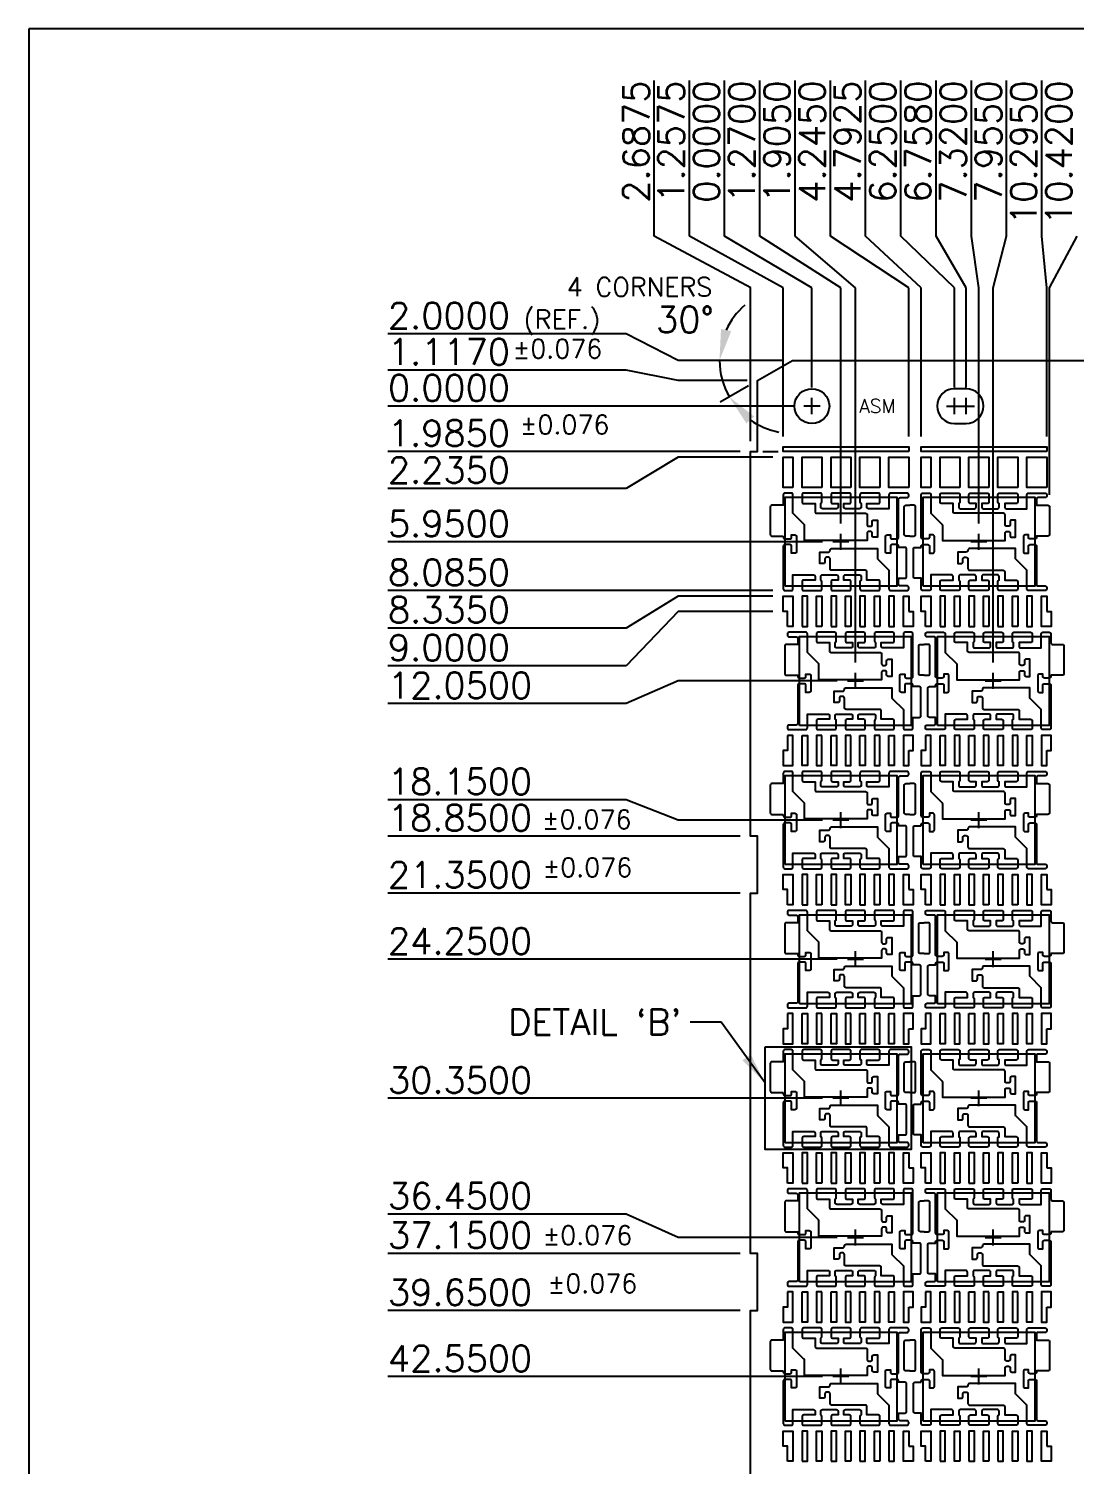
# Model space of a CAD drawing. Extents: x 5 to 821, y 9 to 392.
# Drawn here: x 5 to 105.9, y 253.5 to 392 of the extents above; entities that cross this region are included whole.
import ezdxf
from ezdxf.enums import TextEntityAlignment as Align
from ezdxf.lldxf.tags import DXFTag

# ---------------------------------------------------------------- set-up
doc = ezdxf.new("R2010")
doc.units = 0
doc.header["$LTSCALE"] = 8
doc.header["$MEASUREMENT"] = 0
for name, color, linetype in [('CEN', 2, 'CENTER'), ('COIN-LINE', 4, 'Continuous'), ('DIM', 7, 'Continuous'), ('DRAWING-SHEET', 6, 'Continuous'), ('LF-LINE', 1, 'Continuous'), ('PKG-OUT', 3, 'HIDDEN')]:
    doc.layers.add(name, color=color, linetype=linetype)
doc.styles.add('SIMPLEX', font='SIMPLEX.shx', dxfattribs={"height": 3})
doc.styles.get("Standard").update_dxf_attribs({"font": 'SIMPLEX', "height": 3})
tags = doc.linetypes.add('CENTER', pattern=[2, 1.25, -0.25, 0.25, -0.25]).pattern_tags.tags
tags[10:11] = [DXFTag(74, 4), DXFTag(75, 0), DXFTag(340, '0'), DXFTag(46, 1.0), DXFTag(50, 0.0), DXFTag(44, 0.0), DXFTag(45, 0.0)]
tags[8:9] = [DXFTag(74, 4), DXFTag(75, 0), DXFTag(340, '0'), DXFTag(46, 1.0), DXFTag(50, 0.0), DXFTag(44, 0.0), DXFTag(45, 0.0)]
tags[6:7] = [DXFTag(74, 4), DXFTag(75, 0), DXFTag(340, '0'), DXFTag(46, 1.0), DXFTag(50, 0.0), DXFTag(44, 0.0), DXFTag(45, 0.0)]
tags[4:5] = [DXFTag(74, 4), DXFTag(75, 0), DXFTag(340, '0'), DXFTag(46, 1.0), DXFTag(50, 0.0), DXFTag(44, 0.0), DXFTag(45, 0.0)]
tags = doc.linetypes.add('HIDDEN', pattern=[0.375, 0.25, -0.125]).pattern_tags.tags
tags[6:7] = [DXFTag(74, 4), DXFTag(75, 0), DXFTag(340, '0'), DXFTag(46, 1.0), DXFTag(50, 0.0), DXFTag(44, 0.0), DXFTag(45, 0.0)]
tags[4:5] = [DXFTag(74, 4), DXFTag(75, 0), DXFTag(340, '0'), DXFTag(46, 1.0), DXFTag(50, 0.0), DXFTag(44, 0.0), DXFTag(45, 0.0)]
doc.dimstyles.get("Standard").update_dxf_attribs({"dimtxt": 0.18, "dimasz": 0.18, "dimexe": 0.18, "dimexo": 0.0625, "dimgap": 0.09, "dimtad": 0, "dimtih": 1, "dimtoh": 1, "dimdec": 4, "dimzin": 0, "dimdsep": 46, "dimtxsty": 'Standard', "dimcen": 0.09, "dimadec": 0, "dimazin": 0, "dimtfac": 1, "dimtdec": 4, "dimtofl": 0, "dimtmove": 0, "dimatfit": 3, "dimfxl": 0, "dimtolj": 1, "dimtzin": 0, "dimarcsym": 0})

# ---------------------------------------------------------------- blocks, each defined once
blk = doc.blocks.new('TABLET')
at = {"layer": 'DRAWING-SHEET'}
blk.add_lwpolyline([(5, 392), (5, 9), (277, 9), (277, 392)], close=True, dxfattribs=at)
blk = doc.blocks.new('INT1')
blk.add_lwpolyline([(1.22, 0.45, 0.414214), (1.15, 0.38), (1.15, 0.05), (-1.6, 0.05), (-1.6, 0.716, 0.198912), (-1.621, 0.766), (-2.105, 1.25), (-2.105, 2.065, 0.414214), (-2.175, 2.135), (-2.905, 2.135, 0.414214), (-2.975, 2.065), (-2.975, 2.005, 0.414214), (-2.905, 1.935), (-2.598, 1.935, -0.414214), (-2.528, 1.865), (-2.528, 1.6), (-3.03, 1.6, 0.414214), (-3.1, 1.53), (-3.1, 0.32, 0.414214), (-3.03, 0.25), (-2.528, 0.25), (-2.528, 0.195, 0.414214), (-2.458, 0.125), (-2.24, 0.125, 0.414214), (-2.17, 0.195), (-2.17, 0.3), (-2.02, 0.3, -0.414214), (-1.95, 0.23), (-1.95, -0.43, -0.414214), (-2.02, -0.5), (-2.17, -0.5), (-2.17, -0.195, 0.414214), (-2.24, -0.125), (-2.458, -0.125, 0.414214), (-2.528, -0.195), (-2.528, -1.865, -0.414214), (-2.598, -1.935), (-2.905, -1.935, 0.414214), (-2.975, -2.005), (-2.975, -2.065, 0.414214), (-2.905, -2.135), (-2.175, -2.135, 0.414214), (-2.105, -2.065), (-2.105, -1.45), (-1.205, -1.45, -0.414214), (-1.135, -1.52), (-1.135, -1.68), (-1.635, -1.68, 0.414214), (-1.705, -1.75), (-1.705, -2.065, 0.414214), (-1.635, -2.135), (-0.905, -2.135, 0.414214), (-0.835, -2.065), (-0.835, -1.75, 0.331679), (-0.885, -1.683), (-0.885, -1.52, -0.414214), (-0.815, -1.45), (-0.195, -1.45, -0.414214), (-0.125, -1.52), (-0.125, -1.68), (-0.365, -1.68, 0.414214), (-0.435, -1.75), (-0.435, -2.065, 0.414214), (-0.365, -2.135), (0.365, -2.135, 0.414214), (0.435, -2.065), (0.435, -1.75, 0.414214), (0.365, -1.68), (0.125, -1.68), (0.125, -1.52, -0.414214), (0.195, -1.45), (0.815, -1.45, -0.414214), (0.885, -1.52), (0.885, -1.683, 0.331679), (0.835, -1.75), (0.835, -2.065, 0.414214), (0.905, -2.135), (1.635, -2.135, 0.414214), (1.705, -2.065), (1.705, -1.75, 0.414214), (1.635, -1.68), (1.135, -1.68), (1.135, -1.32, 0.414214), (1.065, -1.25), (-0.41, -1.25, -0.414214), (-0.48, -1.18), (-0.48, -0.75, 0.414214), (-0.55, -0.68), (-0.63, -0.68, 0.414214), (-0.7, -0.75), (-0.7, -0.88, -0.414214), (-0.77, -0.95), (-0.93, -0.95), (-0.93, -0.45), (-0.55, -0.45, 0.414214), (-0.48, -0.38), (-0.48, -0.37, -0.414214), (-0.41, -0.3), (1.6, -0.3), (1.6, -0.716, 0.198912), (1.621, -0.766), (2.105, -1.25), (2.105, -2.065, 0.414214), (2.175, -2.135), (2.457, -2.135, 0.414214), (2.527, -2.065), (2.527, -1.6), (2.805, -1.6, 0.414214), (2.875, -1.53), (2.875, -0.32, 0.414214), (2.805, -0.25), (2.527, -0.25), (2.527, -0.195, 0.414214), (2.457, -0.125), (2.24, -0.125, 0.414214), (2.17, -0.195), (2.17, -0.5), (2.02, -0.5, -0.414214), (1.95, -0.43), (1.95, 0.23, -0.414214), (2.02, 0.3), (2.17, 0.3), (2.17, 0.195, 0.414214), (2.24, 0.125), (2.457, 0.125, 0.414214), (2.527, 0.195), (2.527, 2.065, 0.414214), (2.457, 2.135), (2.175, 2.135, 0.414214), (2.105, 2.065), (2.105, 1.45), (1.205, 1.45, -0.414214), (1.135, 1.52), (1.135, 1.68), (1.635, 1.68, 0.414214), (1.705, 1.75), (1.705, 2.065, 0.414214), (1.635, 2.135), (0.905, 2.135, 0.414214), (0.835, 2.065), (0.835, 1.75, 0.331679), (0.885, 1.683), (0.885, 1.52, -0.414214), (0.815, 1.45), (0.195, 1.45, -0.414214), (0.125, 1.52), (0.125, 1.68), (0.365, 1.68, 0.414214), (0.435, 1.75), (0.435, 2.065, 0.414214), (0.365, 2.135), (-0.365, 2.135, 0.414214), (-0.435, 2.065), (-0.435, 1.75, 0.414214), (-0.365, 1.68), (-0.125, 1.68), (-0.125, 1.52, -0.414214), (-0.195, 1.45), (-0.815, 1.45, -0.414214), (-0.885, 1.52), (-0.885, 1.683, 0.331679), (-0.835, 1.75), (-0.835, 2.065, 0.414214), (-0.905, 2.135), (-1.635, 2.135, 0.414214), (-1.705, 2.065), (-1.705, 1.75, 0.414214), (-1.635, 1.68), (-1.135, 1.68), (-1.135, 1.32, 0.414214), (-1.065, 1.25), (1.08, 1.25, -0.414214), (1.15, 1.18), (1.15, 0.75, 0.414214), (1.22, 0.68), (1.3, 0.68, 0.414214), (1.37, 0.75), (1.37, 0.88, -0.414214), (1.44, 0.95), (1.6, 0.95), (1.6, 0.2), (1.44, 0.2, -0.414214), (1.37, 0.27), (1.37, 0.38, 0.414214), (1.3, 0.45)], format="xyb", close=True)
blk.add_lwpolyline([(3.025, 0.25), (2.848, 0.25, -0.414214), (2.778, 0.32), (2.778, 1.53, -0.414214), (2.848, 1.6), (3.025, 1.6)], format="xyb")
at = {"layer": 'PKG-OUT'}
blk.add_lwpolyline([(-2.45, -1.95), (-2.45, 1.95), (2.45, 1.95), (2.45, -1.95)], close=True, dxfattribs=at)
blk = doc.blocks.new('INT2')
for points in [[(2.527, 0.25), (2.527, 0.195, -0.414214), (2.457, 0.125), (2.24, 0.125, -0.414214), (2.17, 0.195), (2.17, 0.3), (2.02, 0.3, 0.414214), (1.95, 0.23), (1.95, -0.43, 0.414214), (2.02, -0.5), (2.17, -0.5), (2.17, -0.195, -0.414214), (2.24, -0.125), (2.457, -0.125, -0.414214), (2.527, -0.195), (2.527, -2.065, -0.414214), (2.457, -2.135), (2.175, -2.135, -0.414214), (2.105, -2.065), (2.105, -1.25), (1.621, -0.766, -0.198912), (1.6, -0.716), (1.6, -0.3), (-0.41, -0.3, 0.414214), (-0.48, -0.37), (-0.48, -0.38, -0.414214), (-0.55, -0.45), (-0.93, -0.45), (-0.93, -0.95), (-0.77, -0.95, 0.414214), (-0.7, -0.88), (-0.7, -0.75, -0.414214), (-0.63, -0.68), (-0.55, -0.68, -0.414214), (-0.48, -0.75), (-0.48, -1.18, 0.414214), (-0.41, -1.25), (1.065, -1.25, -0.414214), (1.135, -1.32), (1.135, -1.68), (1.635, -1.68, -0.414214), (1.705, -1.75), (1.705, -2.065, -0.414214), (1.635, -2.135), (0.905, -2.135, -0.414214), (0.835, -2.065), (0.835, -1.75, -0.331679), (0.885, -1.683), (0.885, -1.52, 0.414214), (0.815, -1.45), (0.195, -1.45, 0.414214), (0.125, -1.52), (0.125, -1.68), (0.365, -1.68, -0.414214), (0.435, -1.75), (0.435, -2.065, -0.414214), (0.365, -2.135), (-0.365, -2.135, -0.414214), (-0.435, -2.065), (-0.435, -1.75, -0.414214), (-0.365, -1.68), (-0.125, -1.68), (-0.125, -1.52, 0.414214), (-0.195, -1.45), (-0.815, -1.45, 0.414214), (-0.885, -1.52), (-0.885, -1.683, -0.331679), (-0.835, -1.75), (-0.835, -2.065, -0.414214), (-0.905, -2.135), (-1.635, -2.135, -0.414214), (-1.705, -2.065), (-1.705, -1.75, -0.414214), (-1.635, -1.68), (-1.135, -1.68), (-1.135, -1.52, 0.414214), (-1.205, -1.45), (-2.105, -1.45), (-2.105, -2.065, -0.414214), (-2.175, -2.135), (-2.905, -2.135, -0.414214), (-2.975, -2.065), (-2.975, -2.005, -0.414214), (-2.905, -1.935), (-2.598, -1.935, 0.414214), (-2.528, -1.865), (-2.528, -1.6), (-2.805, -1.6, -0.414214), (-2.875, -1.53), (-2.875, -0.32, -0.414214), (-2.805, -0.25), (-2.528, -0.25), (-2.528, -0.195, -0.414214), (-2.458, -0.125), (-2.24, -0.125, -0.414214), (-2.17, -0.195), (-2.17, -0.5), (-2.02, -0.5, 0.414214), (-1.95, -0.43), (-1.95, 0.23, 0.414214), (-2.02, 0.3), (-2.17, 0.3), (-2.17, 0.195, -0.414214), (-2.24, 0.125), (-2.458, 0.125, -0.414214), (-2.528, 0.195), (-2.528, 1.865, 0.414214), (-2.598, 1.935), (-2.905, 1.935, -0.414214), (-2.975, 2.005), (-2.975, 2.065, -0.414214), (-2.905, 2.135), (-2.175, 2.135, -0.414214), (-2.105, 2.065), (-2.105, 1.25), (-1.621, 0.766, -0.198912), (-1.6, 0.716), (-1.6, 0.05), (1.15, 0.05), (1.15, 0.38, -0.414214), (1.22, 0.45), (1.3, 0.45, -0.414214), (1.37, 0.38), (1.37, 0.27, 0.414214), (1.44, 0.2), (1.6, 0.2), (1.6, 0.95), (1.44, 0.95, 0.414214), (1.37, 0.88), (1.37, 0.75, -0.414214), (1.3, 0.68), (1.22, 0.68, -0.414214), (1.15, 0.75), (1.15, 1.18, 0.414214), (1.08, 1.25), (-1.065, 1.25, -0.414214), (-1.135, 1.32), (-1.135, 1.68), (-1.635, 1.68, -0.414214), (-1.705, 1.75), (-1.705, 2.065, -0.414214), (-1.635, 2.135), (-0.905, 2.135, -0.414214), (-0.835, 2.065), (-0.835, 1.75, -0.331679), (-0.885, 1.683), (-0.885, 1.52, 0.414214), (-0.815, 1.45), (-0.195, 1.45, 0.414214), (-0.125, 1.52), (-0.125, 1.68), (-0.365, 1.68, -0.414214), (-0.435, 1.75), (-0.435, 2.065, -0.414214), (-0.365, 2.135), (0.365, 2.135, -0.414214), (0.435, 2.065), (0.435, 1.75, -0.414214), (0.365, 1.68), (0.125, 1.68), (0.125, 1.52, 0.414214), (0.195, 1.45), (0.815, 1.45, 0.414214), (0.885, 1.52), (0.885, 1.683, -0.331679), (0.835, 1.75), (0.835, 2.065, -0.414214), (0.905, 2.135), (1.635, 2.135, -0.414214), (1.705, 2.065), (1.705, 1.75, -0.414214), (1.635, 1.68), (1.135, 1.68), (1.135, 1.52, 0.414214), (1.205, 1.45), (2.105, 1.45), (2.105, 2.065, -0.414214), (2.175, 2.135), (2.457, 2.135, -0.414214), (2.527, 2.065), (2.527, 1.67, 0.414214), (2.597, 1.6), (3.03, 1.6, -0.414214), (3.1, 1.53), (3.1, 0.32, -0.414214), (3.03, 0.25), (2.527, 0.25)], [(-3.025, 0.25), (-2.848, 0.25, 0.414214), (-2.778, 0.32), (-2.778, 1.53, 0.414214), (-2.848, 1.6), (-3.025, 1.6)]]:
    blk.add_lwpolyline(points, format="xyb")
at = {"layer": 'PKG-OUT'}
blk.add_lwpolyline([(-2.45, -1.95), (-2.45, 1.95), (2.45, 1.95), (2.45, -1.95)], close=True, dxfattribs=at)
blk = doc.blocks.new('INT4')
for points in [[(-2.528, -0.25), (-2.528, -0.195, -0.414214), (-2.458, -0.125), (-2.24, -0.125, -0.414214), (-2.17, -0.195), (-2.17, -0.5), (-2.02, -0.5, 0.414214), (-1.95, -0.43), (-1.95, 0.23, 0.414214), (-2.02, 0.3), (-2.17, 0.3), (-2.17, 0.195, -0.414214), (-2.24, 0.125), (-2.458, 0.125, -0.414214), (-2.528, 0.195), (-2.528, 2.065, -0.414214), (-2.458, 2.135), (-2.175, 2.135, -0.414214), (-2.105, 2.065), (-2.105, 1.25), (-1.621, 0.766, -0.198912), (-1.6, 0.716), (-1.6, 0.05), (1.15, 0.05), (1.15, 0.38, -0.414214), (1.22, 0.45), (1.3, 0.45, -0.414214), (1.37, 0.38), (1.37, 0.27, 0.414214), (1.44, 0.2), (1.6, 0.2), (1.6, 0.95), (1.44, 0.95, 0.414214), (1.37, 0.88), (1.37, 0.75, -0.414214), (1.3, 0.68), (1.22, 0.68, -0.414214), (1.15, 0.75), (1.15, 1.18, 0.414214), (1.08, 1.25), (-1.065, 1.25, -0.414214), (-1.135, 1.32), (-1.135, 1.68), (-1.635, 1.68, -0.414214), (-1.705, 1.75), (-1.705, 2.065, -0.414214), (-1.635, 2.135), (-0.905, 2.135, -0.414214), (-0.835, 2.065), (-0.835, 1.75, -0.331679), (-0.885, 1.683), (-0.885, 1.52, 0.414214), (-0.815, 1.45), (-0.195, 1.45, 0.414214), (-0.125, 1.52), (-0.125, 1.68), (-0.365, 1.68, -0.414214), (-0.435, 1.75), (-0.435, 2.065, -0.414214), (-0.365, 2.135), (0.365, 2.135, -0.414214), (0.435, 2.065), (0.435, 1.75, -0.414214), (0.365, 1.68), (0.125, 1.68), (0.125, 1.52, 0.414214), (0.195, 1.45), (0.815, 1.45, 0.414214), (0.885, 1.52), (0.885, 1.683, -0.331679), (0.835, 1.75), (0.835, 2.065, -0.414214), (0.905, 2.135), (1.635, 2.135, -0.414214), (1.705, 2.065), (1.705, 1.75, -0.414214), (1.635, 1.68), (1.135, 1.68), (1.135, 1.52, 0.414214), (1.205, 1.45), (2.105, 1.45), (2.105, 2.065, -0.414214), (2.175, 2.135), (2.905, 2.135, -0.414214), (2.975, 2.065), (2.975, 2.005, -0.414214), (2.905, 1.935), (2.597, 1.935, 0.414214), (2.527, 1.865), (2.527, 1.6), (3.03, 1.6, -0.414214), (3.1, 1.53), (3.1, 0.32, -0.414214), (3.03, 0.25), (2.527, 0.25), (2.527, 0.195, -0.414214), (2.457, 0.125), (2.24, 0.125, -0.414214), (2.17, 0.195), (2.17, 0.3), (2.02, 0.3, 0.414214), (1.95, 0.23), (1.95, -0.43, 0.414214), (2.02, -0.5), (2.17, -0.5), (2.17, -0.195, -0.414214), (2.24, -0.125), (2.457, -0.125, -0.414214), (2.527, -0.195), (2.527, -1.865, 0.414214), (2.597, -1.935), (2.905, -1.935, -0.414214), (2.975, -2.005), (2.975, -2.065, -0.414214), (2.905, -2.135), (2.175, -2.135, -0.414214), (2.105, -2.065), (2.105, -1.25), (1.621, -0.766, -0.198912), (1.6, -0.716), (1.6, -0.3), (-0.41, -0.3, 0.414214), (-0.48, -0.37), (-0.48, -0.38, -0.414214), (-0.55, -0.45), (-0.93, -0.45), (-0.93, -0.95), (-0.77, -0.95, 0.414214), (-0.7, -0.88), (-0.7, -0.75, -0.414214), (-0.63, -0.68), (-0.55, -0.68, -0.414214), (-0.48, -0.75), (-0.48, -1.18, 0.414214), (-0.41, -1.25), (1.065, -1.25, -0.414214), (1.135, -1.32), (1.135, -1.68), (1.635, -1.68, -0.414214), (1.705, -1.75), (1.705, -2.065, -0.414214), (1.635, -2.135), (0.905, -2.135, -0.414214), (0.835, -2.065), (0.835, -1.75, -0.331679), (0.885, -1.683), (0.885, -1.52, 0.414214), (0.815, -1.45), (0.195, -1.45, 0.414214), (0.125, -1.52), (0.125, -1.68), (0.365, -1.68, -0.414214), (0.435, -1.75), (0.435, -2.065, -0.414214), (0.365, -2.135), (-0.365, -2.135, -0.414214), (-0.435, -2.065), (-0.435, -1.75, -0.414214), (-0.365, -1.68), (-0.125, -1.68), (-0.125, -1.52, 0.414214), (-0.195, -1.45), (-0.815, -1.45, 0.414214), (-0.885, -1.52), (-0.885, -1.683, -0.331679), (-0.835, -1.75), (-0.835, -2.065, -0.414214), (-0.905, -2.135), (-1.635, -2.135, -0.414214), (-1.705, -2.065), (-1.705, -1.75, -0.414214), (-1.635, -1.68), (-1.135, -1.68), (-1.135, -1.52, 0.414214), (-1.205, -1.45), (-2.105, -1.45), (-2.105, -2.065, -0.414214), (-2.175, -2.135), (-2.458, -2.135, -0.414214), (-2.528, -2.065), (-2.528, -1.6), (-2.805, -1.6, -0.414214), (-2.875, -1.53), (-2.875, -0.32, -0.414214), (-2.805, -0.25), (-2.528, -0.25)], [(-3.025, 0.25), (-2.848, 0.25, 0.414214), (-2.778, 0.32), (-2.778, 1.53, 0.414214), (-2.848, 1.6), (-3.025, 1.6)]]:
    blk.add_lwpolyline(points, format="xyb")
at = {"layer": 'PKG-OUT'}
blk.add_lwpolyline([(-2.45, -1.95), (-2.45, 1.95), (2.45, 1.95), (2.45, -1.95)], close=True, dxfattribs=at)
blk = doc.blocks.new('INT3')
for points in [[(-2.528, 0.25), (-2.528, 0.195, 0.414214), (-2.458, 0.125), (-2.24, 0.125, 0.414214), (-2.17, 0.195), (-2.17, 0.3), (-2.02, 0.3, -0.414214), (-1.95, 0.23), (-1.95, -0.43, -0.414214), (-2.02, -0.5), (-2.17, -0.5), (-2.17, -0.195, 0.414214), (-2.24, -0.125), (-2.458, -0.125, 0.414214), (-2.528, -0.195), (-2.528, -2.065, 0.414214), (-2.458, -2.135), (-2.175, -2.135, 0.414214), (-2.105, -2.065), (-2.105, -1.45), (-1.205, -1.45, -0.414214), (-1.135, -1.52), (-1.135, -1.68), (-1.635, -1.68, 0.414214), (-1.705, -1.75), (-1.705, -2.065, 0.414214), (-1.635, -2.135), (-0.905, -2.135, 0.414214), (-0.835, -2.065), (-0.835, -1.75, 0.331679), (-0.885, -1.683), (-0.885, -1.52, -0.414214), (-0.815, -1.45), (-0.195, -1.45, -0.414214), (-0.125, -1.52), (-0.125, -1.68), (-0.365, -1.68, 0.414214), (-0.435, -1.75), (-0.435, -2.065, 0.414214), (-0.365, -2.135), (0.365, -2.135, 0.414214), (0.435, -2.065), (0.435, -1.75, 0.414214), (0.365, -1.68), (0.125, -1.68), (0.125, -1.52, -0.414214), (0.195, -1.45), (0.815, -1.45, -0.414214), (0.885, -1.52), (0.885, -1.683, 0.331679), (0.835, -1.75), (0.835, -2.065, 0.414214), (0.905, -2.135), (1.635, -2.135, 0.414214), (1.705, -2.065), (1.705, -1.75, 0.414214), (1.635, -1.68), (1.135, -1.68), (1.135, -1.32, 0.414214), (1.065, -1.25), (-0.41, -1.25, -0.414214), (-0.48, -1.18), (-0.48, -0.75, 0.414214), (-0.55, -0.68), (-0.63, -0.68, 0.414214), (-0.7, -0.75), (-0.7, -0.88, -0.414214), (-0.77, -0.95), (-0.93, -0.95), (-0.93, -0.45), (-0.55, -0.45, 0.414214), (-0.48, -0.38), (-0.48, -0.37, -0.414214), (-0.41, -0.3), (1.6, -0.3), (1.6, -0.716, 0.198912), (1.621, -0.766), (2.105, -1.25), (2.105, -2.065, 0.414214), (2.175, -2.135), (2.905, -2.135, 0.414214), (2.975, -2.065), (2.975, -2.005, 0.414214), (2.905, -1.935), (2.597, -1.935, -0.414214), (2.527, -1.865), (2.527, -1.6), (2.805, -1.6, 0.414214), (2.875, -1.53), (2.875, -0.32, 0.414214), (2.805, -0.25), (2.527, -0.25), (2.527, -0.195, 0.414214), (2.457, -0.125), (2.24, -0.125, 0.414214), (2.17, -0.195), (2.17, -0.5), (2.02, -0.5, -0.414214), (1.95, -0.43), (1.95, 0.23, -0.414214), (2.02, 0.3), (2.17, 0.3), (2.17, 0.195, 0.414214), (2.24, 0.125), (2.457, 0.125, 0.414214), (2.527, 0.195), (2.527, 1.865, -0.414214), (2.597, 1.935), (2.905, 1.935, 0.414214), (2.975, 2.005), (2.975, 2.065, 0.414214), (2.905, 2.135), (2.175, 2.135, 0.414214), (2.105, 2.065), (2.105, 1.45), (1.205, 1.45, -0.414214), (1.135, 1.52), (1.135, 1.68), (1.635, 1.68, 0.414214), (1.705, 1.75), (1.705, 2.065, 0.414214), (1.635, 2.135), (0.905, 2.135, 0.414214), (0.835, 2.065), (0.835, 1.75, 0.331679), (0.885, 1.683), (0.885, 1.52, -0.414214), (0.815, 1.45), (0.195, 1.45, -0.414214), (0.125, 1.52), (0.125, 1.68), (0.365, 1.68, 0.414214), (0.435, 1.75), (0.435, 2.065, 0.414214), (0.365, 2.135), (-0.365, 2.135, 0.414214), (-0.435, 2.065), (-0.435, 1.75, 0.414214), (-0.365, 1.68), (-0.125, 1.68), (-0.125, 1.52, -0.414214), (-0.195, 1.45), (-0.815, 1.45, -0.414214), (-0.885, 1.52), (-0.885, 1.683, 0.331679), (-0.835, 1.75), (-0.835, 2.065, 0.414214), (-0.905, 2.135), (-1.635, 2.135, 0.414214), (-1.705, 2.065), (-1.705, 1.75, 0.414214), (-1.635, 1.68), (-1.135, 1.68), (-1.135, 1.32, 0.414214), (-1.065, 1.25), (1.08, 1.25, -0.414214), (1.15, 1.18), (1.15, 0.75, 0.414214), (1.22, 0.68), (1.3, 0.68, 0.414214), (1.37, 0.75), (1.37, 0.88, -0.414214), (1.44, 0.95), (1.6, 0.95), (1.6, 0.2), (1.44, 0.2, -0.414214), (1.37, 0.27), (1.37, 0.38, 0.414214), (1.3, 0.45), (1.22, 0.45, 0.414214), (1.15, 0.38), (1.15, 0.05), (-1.6, 0.05), (-1.6, 0.716, 0.198912), (-1.621, 0.766), (-2.105, 1.25), (-2.105, 2.065, 0.414214), (-2.175, 2.135), (-2.458, 2.135, 0.414214), (-2.528, 2.065), (-2.528, 1.6), (-3.03, 1.6, 0.414214), (-3.1, 1.53), (-3.1, 0.32, 0.414214), (-3.03, 0.25), (-2.528, 0.25)], [(3.025, 0.25), (2.848, 0.25, -0.414214), (2.778, 0.32), (2.778, 1.53, -0.414214), (2.848, 1.6), (3.025, 1.6)]]:
    blk.add_lwpolyline(points, format="xyb")
at = {"layer": 'PKG-OUT'}
blk.add_lwpolyline([(-2.45, -1.95), (-2.45, 1.95), (2.45, 1.95), (2.45, -1.95)], close=True, dxfattribs=at)

msp = doc.modelspace()

# ---------------------------------------------------------------- linework, layer by layer
for points in [[(89.91, 351.23), (77.81, 351.23), (77.81, 351.67), (89.91, 351.67)], [(78.74, 347.76), (77.81, 347.76), (77.81, 350.68), (78.74, 350.68)], [(81.53, 347.76), (79.62, 347.76), (79.62, 350.68), (81.53, 350.68)], [(84.32, 347.76), (82.41, 347.76), (82.41, 350.68), (84.32, 350.68)], [(87.12, 347.76), (85.2, 347.76), (85.2, 350.68), (87.12, 350.68)], [(89.91, 347.76), (88, 347.76), (88, 350.68), (89.91, 350.68)], [(103.22, 351.23), (91.12, 351.23), (91.12, 351.67), (103.22, 351.67)], [(92.05, 347.76), (91.12, 347.76), (91.12, 350.68), (92.05, 350.68)], [(94.84, 347.76), (92.93, 347.76), (92.93, 350.68), (94.84, 350.68)], [(97.63, 347.76), (95.72, 347.76), (95.72, 350.68), (97.63, 350.68)], [(100.43, 347.76), (98.51, 347.76), (98.51, 350.68), (100.43, 350.68)], [(103.22, 347.76), (101.31, 347.76), (101.31, 350.68), (103.22, 350.68)], [(78.22, 334.34), (78.22, 335.8), (77.81, 335.8), (77.81, 337.26), (78.74, 337.26), (78.74, 334.34)], [(79.62, 334.34), (80.13, 334.34), (80.13, 337.26), (79.62, 337.26)], [(81.53, 334.34), (81.01, 334.34), (81.01, 337.26), (81.53, 337.26)], [(82.41, 334.34), (82.93, 334.34), (82.93, 337.26), (82.41, 337.26)], [(84.32, 334.34), (83.81, 334.34), (83.81, 337.25), (83.82, 337.26), (84.32, 337.26)], [(85.2, 334.34), (85.72, 334.34), (85.72, 337.26), (85.2, 337.26)], [(87.12, 334.34), (86.6, 334.34), (86.6, 337.26), (87.12, 337.26)], [(88, 334.35), (88.01, 334.34), (88.52, 334.34), (88.52, 337.26), (88, 337.26)], [(89.91, 335.8), (90.33, 335.8), (90.33, 334.34), (89.4, 334.34), (89.4, 337.26), (89.91, 337.26)], [(91.53, 334.34), (91.53, 335.8), (91.12, 335.8), (91.12, 337.26), (92.05, 337.26), (92.05, 334.34)], [(92.93, 334.34), (93.44, 334.34), (93.44, 337.26), (92.93, 337.26)], [(94.84, 334.34), (94.32, 334.34), (94.32, 337.26), (94.84, 337.26)], [(95.72, 334.34), (96.24, 334.34), (96.24, 337.26), (95.72, 337.26)], [(97.63, 334.34), (97.12, 334.34), (97.12, 337.25), (97.13, 337.26), (97.63, 337.26)], [(98.51, 334.34), (99.03, 334.34), (99.03, 337.26), (98.51, 337.26)], [(100.43, 334.34), (99.91, 334.34), (99.91, 337.26), (100.43, 337.26)], [(101.31, 334.35), (101.32, 334.34), (101.83, 334.34), (101.83, 337.26), (101.31, 337.26)], [(103.22, 335.8), (103.64, 335.8), (103.64, 334.34), (102.71, 334.34), (102.71, 337.26), (103.22, 337.26)], [(78.22, 323.84), (78.22, 322.38), (77.81, 322.38), (77.81, 320.92), (78.74, 320.92), (78.74, 323.84)], [(79.62, 323.84), (80.13, 323.84), (80.13, 320.92), (79.62, 320.92)], [(81.53, 323.84), (81.01, 323.84), (81.01, 320.92), (81.53, 320.92)], [(82.41, 323.84), (82.93, 323.84), (82.93, 320.92), (82.41, 320.92)], [(84.32, 323.84), (83.81, 323.84), (83.81, 320.93), (83.82, 320.92), (84.32, 320.92)], [(85.2, 323.84), (85.72, 323.84), (85.72, 320.92), (85.2, 320.92)], [(87.12, 323.84), (86.6, 323.84), (86.6, 320.92), (87.12, 320.92)], [(88, 323.83), (88.01, 323.84), (88.52, 323.84), (88.52, 320.92), (88, 320.92)], [(89.91, 322.38), (90.33, 322.38), (90.33, 323.84), (89.4, 323.84), (89.4, 320.92), (89.91, 320.92)], [(91.53, 323.84), (91.53, 322.38), (91.12, 322.38), (91.12, 320.92), (92.05, 320.92), (92.05, 323.84)], [(92.93, 323.84), (93.44, 323.84), (93.44, 320.92), (92.93, 320.92)], [(94.84, 323.84), (94.32, 323.84), (94.32, 320.92), (94.84, 320.92)], [(95.72, 323.84), (96.24, 323.84), (96.24, 320.92), (95.72, 320.92)], [(97.63, 323.84), (97.12, 323.84), (97.12, 320.93), (97.13, 320.92), (97.63, 320.92)], [(98.51, 323.84), (99.03, 323.84), (99.03, 320.92), (98.51, 320.92)], [(100.43, 323.84), (99.91, 323.84), (99.91, 320.92), (100.43, 320.92)], [(101.31, 323.83), (101.32, 323.84), (101.83, 323.84), (101.83, 320.92), (101.31, 320.92)], [(103.22, 322.38), (103.64, 322.38), (103.64, 323.84), (102.71, 323.84), (102.71, 320.92), (103.22, 320.92)], [(78.22, 307.5), (78.22, 308.96), (77.81, 308.96), (77.81, 310.42), (78.74, 310.42), (78.74, 307.5)], [(79.62, 307.5), (80.13, 307.5), (80.13, 310.42), (79.62, 310.42)], [(81.53, 307.5), (81.01, 307.5), (81.01, 310.42), (81.53, 310.42)], [(82.41, 307.5), (82.93, 307.5), (82.93, 310.42), (82.41, 310.42)], [(84.32, 307.5), (83.81, 307.5), (83.81, 310.41), (83.82, 310.42), (84.32, 310.42)], [(85.2, 307.5), (85.72, 307.5), (85.72, 310.42), (85.2, 310.42)], [(87.12, 307.5), (86.6, 307.5), (86.6, 310.42), (87.12, 310.42)], [(88, 307.51), (88.01, 307.5), (88.52, 307.5), (88.52, 310.42), (88, 310.42)], [(89.91, 308.96), (90.33, 308.96), (90.33, 307.5), (89.4, 307.5), (89.4, 310.42), (89.91, 310.42)], [(91.53, 307.5), (91.53, 308.96), (91.12, 308.96), (91.12, 310.42), (92.05, 310.42), (92.05, 307.5)], [(92.93, 307.5), (93.44, 307.5), (93.44, 310.42), (92.93, 310.42)], [(94.84, 307.5), (94.32, 307.5), (94.32, 310.42), (94.84, 310.42)], [(95.72, 307.5), (96.24, 307.5), (96.24, 310.42), (95.72, 310.42)], [(97.63, 307.5), (97.12, 307.5), (97.12, 310.41), (97.13, 310.42), (97.63, 310.42)], [(98.51, 307.5), (99.03, 307.5), (99.03, 310.42), (98.51, 310.42)], [(100.43, 307.5), (99.91, 307.5), (99.91, 310.42), (100.43, 310.42)], [(101.31, 307.51), (101.32, 307.5), (101.83, 307.5), (101.83, 310.42), (101.31, 310.42)], [(103.22, 308.96), (103.64, 308.96), (103.64, 307.5), (102.71, 307.5), (102.71, 310.42), (103.22, 310.42)], [(78.22, 297), (78.22, 295.54), (77.81, 295.54), (77.81, 294.08), (78.74, 294.08), (78.74, 297)], [(79.62, 297), (80.13, 297), (80.13, 294.08), (79.62, 294.08)], [(81.53, 297), (81.01, 297), (81.01, 294.08), (81.53, 294.08)], [(82.41, 297), (82.93, 297), (82.93, 294.08), (82.41, 294.08)], [(84.32, 297), (83.81, 297), (83.81, 294.09), (83.82, 294.08), (84.32, 294.08)], [(85.2, 297), (85.72, 297), (85.72, 294.08), (85.2, 294.08)], [(87.12, 297), (86.6, 297), (86.6, 294.08), (87.12, 294.08)], [(88, 296.99), (88.01, 297), (88.52, 297), (88.52, 294.08), (88, 294.08)], [(89.91, 295.54), (90.33, 295.54), (90.33, 297), (89.4, 297), (89.4, 294.08), (89.91, 294.08)], [(91.53, 297), (91.53, 295.54), (91.12, 295.54), (91.12, 294.08), (92.05, 294.08), (92.05, 297)], [(92.93, 297), (93.44, 297), (93.44, 294.08), (92.93, 294.08)], [(94.84, 297), (94.32, 297), (94.32, 294.08), (94.84, 294.08)], [(95.72, 297), (96.24, 297), (96.24, 294.08), (95.72, 294.08)], [(97.63, 297), (97.12, 297), (97.12, 294.09), (97.13, 294.08), (97.63, 294.08)], [(98.51, 297), (99.03, 297), (99.03, 294.08), (98.51, 294.08)], [(100.43, 297), (99.91, 297), (99.91, 294.08), (100.43, 294.08)], [(101.31, 296.99), (101.32, 297), (101.83, 297), (101.83, 294.08), (101.31, 294.08)], [(103.22, 295.54), (103.64, 295.54), (103.64, 297), (102.71, 297), (102.71, 294.08), (103.22, 294.08)], [(78.22, 280.66), (78.22, 282.12), (77.81, 282.12), (77.81, 283.58), (78.74, 283.58), (78.74, 280.66)], [(79.62, 280.66), (80.13, 280.66), (80.13, 283.58), (79.62, 283.58)], [(81.53, 280.66), (81.01, 280.66), (81.01, 283.58), (81.53, 283.58)], [(82.41, 280.66), (82.93, 280.66), (82.93, 283.58), (82.41, 283.58)], [(84.32, 280.66), (83.81, 280.66), (83.81, 283.57), (83.82, 283.58), (84.32, 283.58)], [(85.2, 280.66), (85.72, 280.66), (85.72, 283.58), (85.2, 283.58)], [(87.12, 280.66), (86.6, 280.66), (86.6, 283.58), (87.12, 283.58)], [(88, 280.67), (88.01, 280.66), (88.52, 280.66), (88.52, 283.58), (88, 283.58)], [(89.91, 282.12), (90.33, 282.12), (90.33, 280.66), (89.4, 280.66), (89.4, 283.58), (89.91, 283.58)], [(91.53, 280.66), (91.53, 282.12), (91.12, 282.12), (91.12, 283.58), (92.05, 283.58), (92.05, 280.66)], [(92.93, 280.66), (93.44, 280.66), (93.44, 283.58), (92.93, 283.58)], [(94.84, 280.66), (94.32, 280.66), (94.32, 283.58), (94.84, 283.58)], [(95.72, 280.66), (96.24, 280.66), (96.24, 283.58), (95.72, 283.58)], [(97.63, 280.66), (97.12, 280.66), (97.12, 283.57), (97.13, 283.58), (97.63, 283.58)], [(98.51, 280.66), (99.03, 280.66), (99.03, 283.58), (98.51, 283.58)], [(100.43, 280.66), (99.91, 280.66), (99.91, 283.58), (100.43, 283.58)], [(101.31, 280.67), (101.32, 280.66), (101.83, 280.66), (101.83, 283.58), (101.31, 283.58)], [(103.22, 282.12), (103.64, 282.12), (103.64, 280.66), (102.71, 280.66), (102.71, 283.58), (103.22, 283.58)], [(78.22, 270.16), (78.22, 268.7), (77.81, 268.7), (77.81, 267.24), (78.74, 267.24), (78.74, 270.16)], [(79.62, 270.16), (80.13, 270.16), (80.13, 267.24), (79.62, 267.24)], [(81.53, 270.16), (81.01, 270.16), (81.01, 267.24), (81.53, 267.24)], [(82.41, 270.16), (82.93, 270.16), (82.93, 267.24), (82.41, 267.24)], [(84.32, 270.16), (83.81, 270.16), (83.81, 267.25), (83.82, 267.24), (84.32, 267.24)], [(85.2, 270.16), (85.72, 270.16), (85.72, 267.24), (85.2, 267.24)], [(87.12, 270.16), (86.6, 270.16), (86.6, 267.24), (87.12, 267.24)], [(88, 270.15), (88.01, 270.16), (88.52, 270.16), (88.52, 267.24), (88, 267.24)], [(89.91, 268.7), (90.33, 268.7), (90.33, 270.16), (89.4, 270.16), (89.4, 267.24), (89.91, 267.24)], [(91.53, 270.16), (91.53, 268.7), (91.12, 268.7), (91.12, 267.24), (92.05, 267.24), (92.05, 270.16)], [(92.93, 270.16), (93.44, 270.16), (93.44, 267.24), (92.93, 267.24)], [(94.84, 270.16), (94.32, 270.16), (94.32, 267.24), (94.84, 267.24)], [(95.72, 270.16), (96.24, 270.16), (96.24, 267.24), (95.72, 267.24)], [(97.63, 270.16), (97.12, 270.16), (97.12, 267.25), (97.13, 267.24), (97.63, 267.24)], [(98.51, 270.16), (99.03, 270.16), (99.03, 267.24), (98.51, 267.24)], [(100.43, 270.16), (99.91, 270.16), (99.91, 267.24), (100.43, 267.24)], [(101.31, 270.15), (101.32, 270.16), (101.83, 270.16), (101.83, 267.24), (101.31, 267.24)], [(103.22, 268.7), (103.64, 268.7), (103.64, 270.16), (102.71, 270.16), (102.71, 267.24), (103.22, 267.24)], [(78.22, 253.82), (78.22, 255.28), (77.81, 255.28), (77.81, 256.74), (78.74, 256.74), (78.74, 253.82)], [(79.62, 253.82), (80.13, 253.82), (80.13, 256.74), (79.62, 256.74)], [(81.53, 253.82), (81.01, 253.82), (81.01, 256.74), (81.53, 256.74)], [(82.41, 253.82), (82.93, 253.82), (82.93, 256.74), (82.41, 256.74)], [(84.32, 253.82), (83.81, 253.82), (83.81, 256.73), (83.82, 256.74), (84.32, 256.74)], [(85.2, 253.82), (85.72, 253.82), (85.72, 256.74), (85.2, 256.74)], [(87.12, 253.82), (86.6, 253.82), (86.6, 256.74), (87.12, 256.74)], [(88, 253.83), (88.01, 253.82), (88.52, 253.82), (88.52, 256.74), (88, 256.74)], [(89.91, 255.28), (90.33, 255.28), (90.33, 253.82), (89.4, 253.82), (89.4, 256.74), (89.91, 256.74)], [(91.53, 253.82), (91.53, 255.28), (91.12, 255.28), (91.12, 256.74), (92.05, 256.74), (92.05, 253.82)], [(92.93, 253.82), (93.44, 253.82), (93.44, 256.74), (92.93, 256.74)], [(94.84, 253.82), (94.32, 253.82), (94.32, 256.74), (94.84, 256.74)], [(95.72, 253.82), (96.24, 253.82), (96.24, 256.74), (95.72, 256.74)], [(97.63, 253.82), (97.12, 253.82), (97.12, 256.73), (97.13, 256.74), (97.63, 256.74)], [(98.51, 253.82), (99.03, 253.82), (99.03, 256.74), (98.51, 256.74)], [(100.43, 253.82), (99.91, 253.82), (99.91, 256.74), (100.43, 256.74)], [(101.31, 253.83), (101.32, 253.82), (101.83, 253.82), (101.83, 256.74), (101.31, 256.74)], [(103.22, 255.28), (103.64, 255.28), (103.64, 253.82), (102.71, 253.82), (102.71, 256.74), (103.22, 256.74)]]:
    msp.add_lwpolyline(points, close=True)
at = {"layer": 'CEN'}
for p, q in [((80.57, 354.82), (80.57, 356.39)), ((94.32, 354.82), (94.32, 356.39)), ((95.44, 354.82), (95.44, 356.39)), ((81.35, 355.6), (79.78, 355.6)), ((93.54, 355.6), (95.12, 355.6)), ((94.66, 355.6), (96.24, 355.6)), ((84.14, 342.51), (82.6, 342.51)), ((83.37, 341.74), (83.37, 343.28)), ((97.45, 342.51), (95.91, 342.51)), ((96.68, 341.74), (96.68, 343.28)), ((84.76, 328.32), (84.76, 329.86)), ((98.07, 328.32), (98.07, 329.86)), ((83.99, 329.09), (85.53, 329.09)), ((97.3, 329.09), (98.84, 329.09)), ((83.37, 314.9), (83.37, 316.44)), ((96.68, 314.9), (96.68, 316.44)), ((84.14, 315.67), (82.6, 315.67)), ((97.45, 315.67), (95.91, 315.67)), ((83.99, 302.25), (85.53, 302.25)), ((84.76, 301.48), (84.76, 303.02)), ((97.3, 302.25), (98.84, 302.25)), ((98.07, 301.48), (98.07, 303.02)), ((83.37, 288.06), (83.37, 289.6)), ((96.68, 288.06), (96.68, 289.6)), ((84.14, 288.83), (82.6, 288.83)), ((97.45, 288.83), (95.91, 288.83)), ((84.76, 274.64), (84.76, 276.18)), ((98.07, 274.64), (98.07, 276.18)), ((83.99, 275.41), (85.53, 275.41)), ((97.3, 275.41), (98.84, 275.41)), ((84.14, 261.99), (82.6, 261.99)), ((83.37, 261.22), (83.37, 262.76)), ((97.45, 261.99), (95.91, 261.99)), ((96.68, 261.22), (96.68, 262.76))]:
    msp.add_line(p, q, dxfattribs=at)
at = {"layer": 'COIN-LINE'}
for p, q in [((74.66, 367), (65.35, 372)), ((77.81, 367), (68.75, 372)), ((80.57, 367), (72.15, 372)), ((83.37, 367), (75.55, 372)), ((84.76, 367), (78.95, 372)), ((89.91, 367), (82.35, 372)), ((91.12, 367), (85.75, 372)), ((94.32, 367), (89.15, 372)), ((95.44, 367), (92.55, 372)), ((96.68, 367), (95.95, 372)), ((98.07, 367), (99.35, 372)), ((103.22, 367), (102.75, 372)), ((103.5, 367), (106.15, 372)), ((67.66, 360), (62.66, 362.57)), ((67.66, 358.06), (62.66, 359.08)), ((67.66, 355.6), (62.66, 355.6)), ((67.66, 351.23), (62.66, 351.23)), ((67.66, 350.68), (62.66, 347.66)), ((67.66, 342.51), (62.66, 342.51)), ((67.66, 337.81), (62.66, 337.81)), ((67.66, 337.26), (62.66, 334.19)), ((67.66, 335.8), (62.66, 330.55)), ((67.66, 329.09), (62.66, 326.91)), ((67.66, 315.67), (62.65, 317.63)), ((67.65, 314.13), (62.65, 314.13)), ((67.65, 308.63), (62.65, 308.63)), ((67.66, 302.25), (62.66, 302.25)), ((67.66, 288.83), (62.66, 288.83)), ((67.66, 275.41), (62.66, 277.67)), ((67.66, 273.87), (62.66, 273.87)), ((67.66, 268.37), (62.66, 268.37)), ((67.66, 261.99), (62.66, 261.99))]:
    msp.add_line(p, q, dxfattribs=at)
at = {"layer": 'DIM'}
for p, q in [((65.35, 372), (65.35, 387)), ((68.75, 372), (68.75, 387)), ((72.15, 372), (72.15, 387)), ((75.55, 372), (75.55, 387)), ((78.95, 372), (78.95, 387)), ((82.35, 372), (82.35, 387)), ((85.75, 372), (85.75, 387)), ((89.15, 372), (89.15, 387)), ((92.55, 372), (92.55, 387)), ((95.95, 372), (95.95, 387)), ((99.35, 372), (99.35, 387)), ((102.75, 372), (102.75, 387)), ((74.65, 352.23), (74.65, 367)), ((77.81, 352.67), (77.81, 367)), ((80.57, 357.39), (80.57, 367)), ((83.37, 344.28), (83.37, 367)), ((84.76, 330.86), (84.76, 367)), ((89.91, 352.67), (89.91, 367)), ((91.12, 352.67), (91.12, 367)), ((94.32, 357.39), (94.32, 367)), ((95.44, 357.39), (95.44, 367)), ((96.68, 344.28), (96.68, 367)), ((98.07, 330.86), (98.07, 367)), ((103.22, 352.67), (103.22, 367)), ((103.5, 347.03), (103.5, 367)), ((62.66, 362.57), (39.66, 362.57)), ((62.66, 359.08), (39.66, 359.08)), ((77.68, 360), (67.66, 360)), ((74.31, 358.06), (67.66, 358.06)), ((74.45, 357.55), (71.73, 355.98)), ((62.66, 355.6), (39.66, 355.6)), ((78.78, 355.6), (67.66, 355.6)), ((62.66, 351.23), (39.66, 351.23)), ((73.66, 351.23), (67.66, 351.23)), ((76.81, 350.68), (67.66, 350.68)), ((75.82, 351.23), (77.31, 351.23)), ((62.66, 347.66), (39.66, 347.66)), ((62.66, 342.51), (39.66, 342.51)), ((81.6, 342.51), (67.66, 342.51)), ((62.66, 337.81), (39.66, 337.81)), ((76.81, 337.81), (67.66, 337.81)), ((76.81, 337.26), (67.66, 337.26)), ((76.81, 335.8), (67.66, 335.8)), ((62.66, 334.19), (39.66, 334.19)), ((62.66, 330.55), (39.66, 330.55)), ((82.99, 329.09), (67.66, 329.09)), ((62.66, 326.91), (39.66, 326.91)), ((62.65, 317.63), (39.65, 317.63)), ((81.6, 315.67), (67.66, 315.67)), ((62.65, 314.13), (39.65, 314.13)), ((73.65, 314.13), (67.65, 314.13)), ((62.65, 308.63), (39.65, 308.63)), ((73.65, 308.63), (67.65, 308.63)), ((62.66, 302.25), (39.66, 302.25)), ((82.99, 302.25), (67.66, 302.25)), ((62.66, 288.83), (39.66, 288.83)), ((81.6, 288.83), (67.66, 288.83)), ((62.66, 277.67), (39.66, 277.67)), ((82.99, 275.41), (67.66, 275.41)), ((62.66, 273.87), (39.66, 273.87)), ((73.66, 273.87), (67.66, 273.87)), ((62.66, 268.37), (39.66, 268.37)), ((73.66, 268.37), (67.66, 268.37)), ((62.66, 261.99), (39.66, 261.99)), ((81.6, 261.99), (67.66, 261.99))]:
    msp.add_line(p, q, dxfattribs=at)
for start, end in [(130.7403, 155.3701), (180, 210), (234.6299, 259.2597)]:
    msp.add_arc((78.69, 360), 7.03, start, end, dxfattribs=at)
for points in [[(72.78, 362.82), (71.8, 363.04), (71.65, 360)], [(74.25, 353.93), (74.98, 354.6), (72.6, 356.48)]]:
    msp.add_solid(points, dxfattribs=at)
at = {"layer": 'LF-LINE'}
msp.add_lwpolyline([(74.65, 186.17), (74.65, 228.11), (75.31, 228.11), (75.31, 233.61), (74.65, 233.61), (74.65, 268.37), (75.31, 268.37), (75.31, 273.87), (74.65, 273.87), (74.65, 308.63), (75.31, 308.63), (75.31, 314.13), (74.65, 314.13), (74.65, 351.23), (75.31, 351.23), (75.31, 358.06), (78.68, 360), (145.86, 360, -0.035381), (145.27, 274.39, 0.036316), (145.86, 177.4), (78.68, 177.4), (75.31, 179.34), (75.31, 186.17), (74.65, 186.17)], format="xyb", dxfattribs=at)
msp.add_lwpolyline([(95.44, 353.92, 1), (95.44, 357.28), (94.32, 357.28, 1), (94.32, 353.92)], format="xyb", close=True, dxfattribs=at)
msp.add_circle((80.57, 355.6), 1.68, dxfattribs=at)
at = {"layer": 'PKG-OUT'}
msp.add_lwpolyline([(76.06, 293.79), (90.15, 293.79), (90.15, 283.91), (76.06, 283.91)], close=True, dxfattribs=at)

# ---------------------------------------------------------------- block references
msp.add_blockref('TABLET', (0, 0))
at = {"xscale": 2.199999999999989, "yscale": 2.200000000000003, "zscale": 2.2}
for name, p in [('INT1', (84.76, 329.09)), ('INT2', (98.07, 329.09)), ('INT1', (84.76, 302.25)), ('INT2', (98.07, 302.25)), ('INT1', (84.76, 275.41)), ('INT2', (98.07, 275.41))]:
    msp.add_blockref(name, p, dxfattribs=at)
at = {"layer": 'DIM', "xscale": 2.2, "yscale": 2.2, "zscale": 2.2}
for name, p in [('INT3', (83.37, 342.51)), ('INT4', (96.68, 342.51)), ('INT3', (83.37, 315.67)), ('INT4', (96.68, 315.67)), ('INT3', (83.37, 288.83)), ('INT4', (96.68, 288.83)), ('INT3', (83.37, 261.99)), ('INT4', (96.68, 261.99))]:
    msp.add_blockref(name, p, dxfattribs=at)

# ---------------------------------------------------------------- texts
at = {"layer": 'DIM', "style": 'SIMPLEX'}
for s, p in [('2.6875', (64.85, 387)), ('1.2575', (68.25, 387)), ('0.0000', (71.65, 387)), ('1.2700', (75.05, 387)), ('1.9050', (78.45, 387)), ('4.2450', (81.85, 387)), ('4.7925', (85.25, 387)), ('6.2500', (88.65, 387)), ('6.7580', (92.05, 387)), ('7.3200', (95.45, 387)), ('7.9550', (98.85, 387)), ('10.2950', (102.25, 387)), ('10.4200', (105.65, 387))]:
    msp.add_text(s, height=2.5, rotation=90, dxfattribs=at).set_placement(p, align=Align.RIGHT)
for s, height, p in [('4 CORNERS', 1.8, (56.91, 366.19)), ('2.0000', 2.5, (39.66, 363.07)), ('(REF.)', 1.8, (52.74, 363.07)), ('30%%d', 2.5, (65.53, 362.69)), ('1.1170', 2.5, (39.66, 359.58)), ('%%p0.076', 1.8, (51.7, 360.23)), ('0.0000', 2.5, (39.66, 356.1)), ('%%p0.076', 1.8, (52.39, 352.91)), ('1.9850', 2.5, (39.66, 351.73)), ('2.2350', 2.5, (39.66, 348.16)), ('5.9500', 2.5, (39.66, 343.01)), ('8.0850', 2.5, (39.66, 338.31)), ('8.3350', 2.5, (39.66, 334.69)), ('9.0000', 2.5, (39.66, 331.05)), ('12.0500', 2.5, (39.66, 327.41)), ('18.1500', 2.5, (39.65, 318.13)), ('18.8500', 2.5, (39.65, 314.63)), ('%%p0.076', 1.8, (54.52, 314.84)), ('21.3500', 2.5, (39.65, 309.13)), ('%%p0.076', 1.8, (54.59, 310.21)), ('24.2500', 2.5, (39.66, 302.75)), ('30.3500', 2.5, (39.66, 289.33)), ('36.4500', 2.5, (39.66, 278.17)), ('37.1500', 2.5, (39.66, 274.37)), ('%%p0.076', 1.8, (54.59, 274.72)), ('%%p0.076', 1.8, (55.08, 270.08)), ('39.6500', 2.5, (39.66, 268.87)), ('42.5500', 2.5, (39.66, 262.49))]:
    msp.add_text(s, height=height, dxfattribs=at).set_placement(p)
at = {"layer": 'DIM', "insert": (67.97, 294.94), "char_height": 2.5, "attachment_point": 9, "style": 'SIMPLEX'}
msp.add_mtext("\\A1;DETAIL `B'", dxfattribs=at)
at = {"layer": 'PKG-OUT', "style": 'SIMPLEX'}
msp.add_text('ASM', height=1.32, dxfattribs=at).set_placement((86.88, 355.6), align=Align.MIDDLE_CENTER)

# ---------------------------------------------------------------- leaders
at = {"layer": 'DIM', "annotation_type": 0, "has_hookline": 1, "hookline_direction": 1, "text_width": 18.57}
msp.add_leader([(76.02, 290.35), (71.82, 296.19), (68.82, 296.19)], dimstyle='Standard', override={"dimtxt": 2.5, "dimasz": 3, "dimexe": 1, "dimexo": 1, "dimgap": 0.85, "dimtad": 0, "dimtih": 0, "dimtoh": 0, "dimtxsty": 'SIMPLEX', "dimcen": 0, "dimtp": 0.002, "dimtm": 0.002, "dimtofl": 1, "dimatfit": 0}, dxfattribs=at)

doc.saveas('drawing.dxf')
